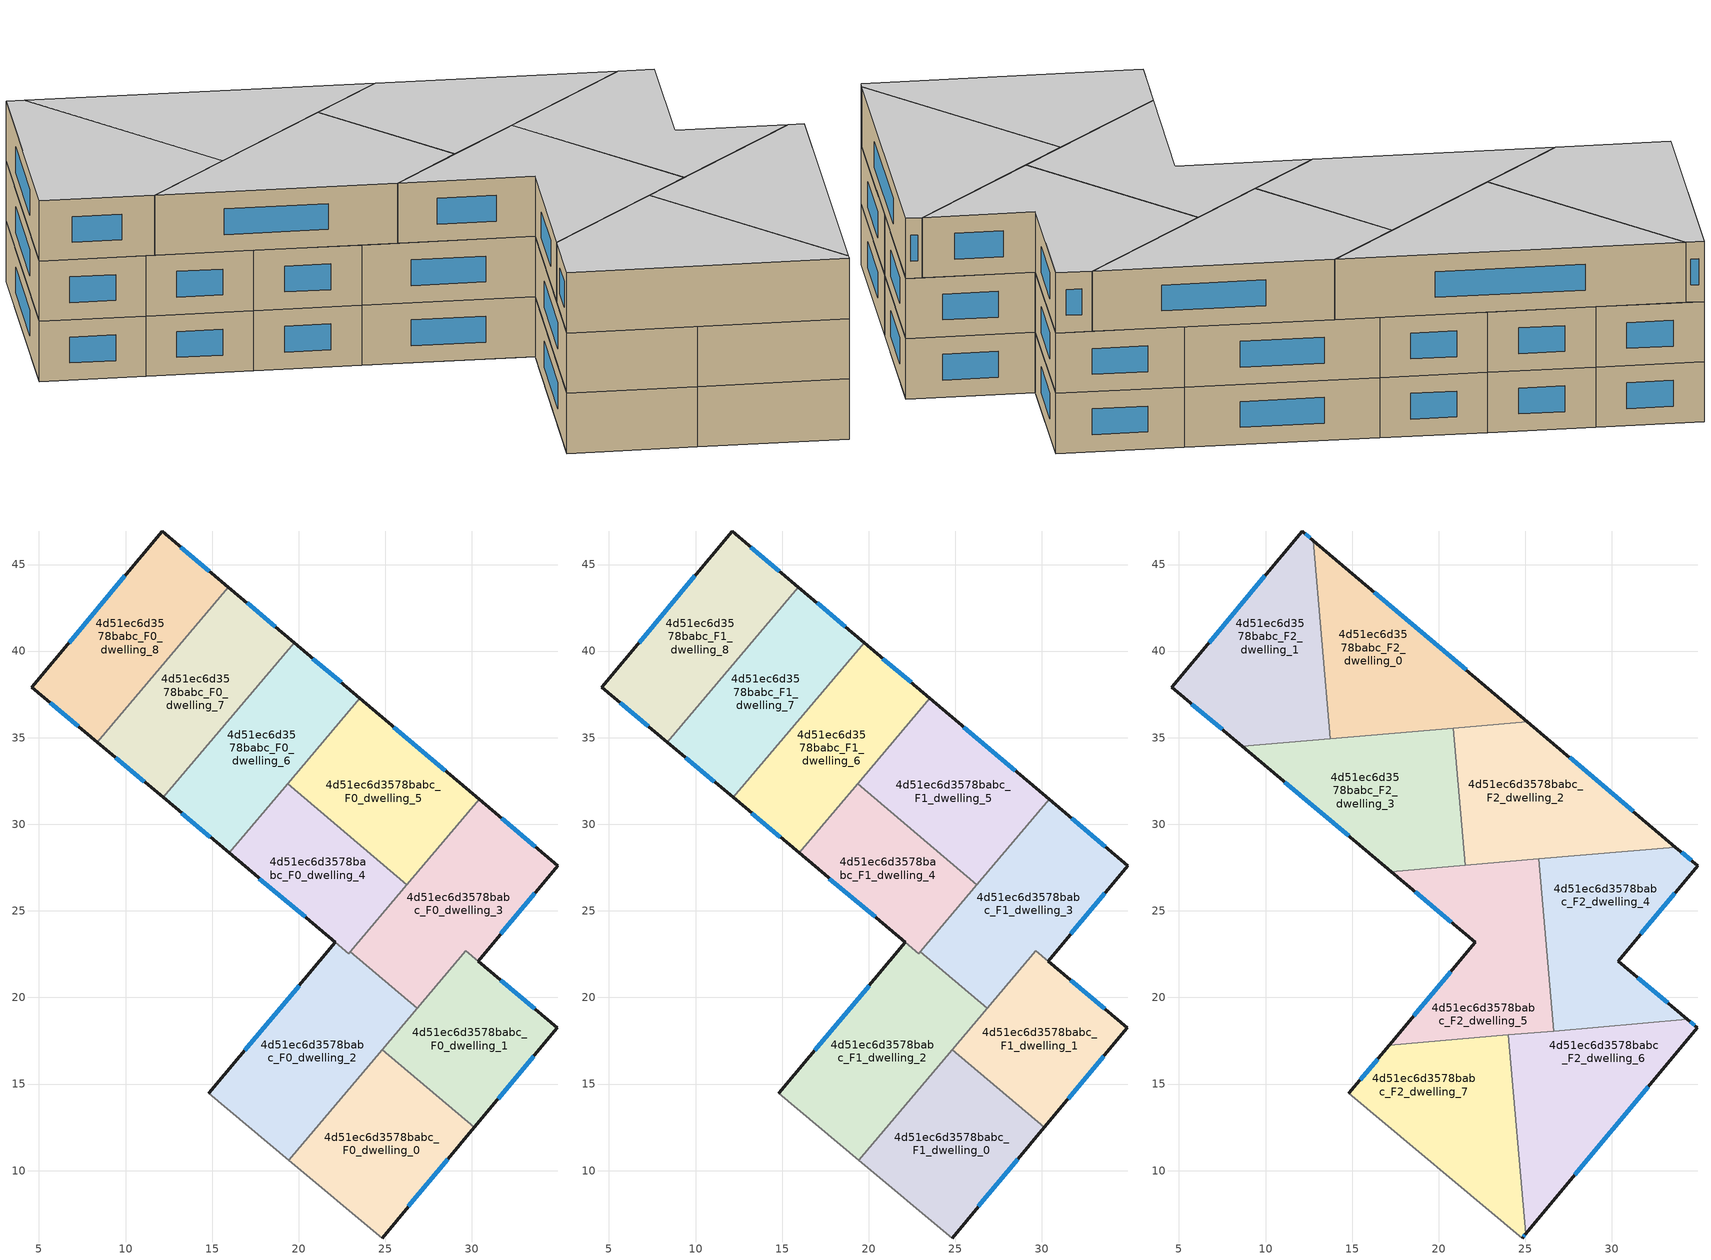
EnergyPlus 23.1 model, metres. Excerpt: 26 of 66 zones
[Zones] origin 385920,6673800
4d51ec6d3578babc_F0_dwelling_0
 floor ground (EU_floor_Construction): 30.14,12.5 24.81,6.11 19.42,10.61 24.83,16.99 z0
 wall outside (EU_wall_Construction): 24.81,6.11 30.14,12.5 z0:3
 wall to 4d51ec6d3578babc_F0_dwelling_1 (EU_wall_Construction): 30.14,12.5 24.83,16.99 z0:3
 wall adiabatic (EU_wall_Construction): 19.42,10.61 24.81,6.11 z0:3
 wall to 4d51ec6d3578babc_F0_dwelling_2 (EU_wall_Construction): 24.83,16.99 19.42,10.61 z0:3
 window (EU_Window_Construction): 26.33,7.93 28.62,10.67 z0.86:2.14
4d51ec6d3578babc_F0_dwelling_1
 floor ground (EU_floor_Construction): 34.94,18.25 30.14,12.5 24.83,16.99 29.65,22.69 z0
 wall outside (EU_wall_Construction): 30.14,12.5 34.94,18.25 30.36,22.09 z0:3
 wall to 4d51ec6d3578babc_F0_dwelling_3 (EU_wall_Construction): 30.36,22.09 29.65,22.69 26.85,19.38 z0:3
 wall to 4d51ec6d3578babc_F0_dwelling_2 (EU_wall_Construction): 26.85,19.38 24.83,16.99 z0:3
 window (EU_Window_Construction): 33.63,19.35 31.67,20.99 / 31.51,14.14 33.57,16.61 z0.86:2.14
4d51ec6d3578babc_F0_dwelling_2
 floor ground (EU_floor_Construction): 26.85,19.38 19.42,10.61 14.8,14.46 22.12,23.18 22.88,22.53 22.98,22.65 z0
 wall outside (EU_wall_Construction): 22.12,23.18 14.8,14.46 z0:3
 wall to 4d51ec6d3578babc_F0_dwelling_3 (EU_wall_Construction): 26.85,19.38 22.98,22.65 z0:3
 wall adiabatic (EU_wall_Construction): 14.8,14.46 19.42,10.61 z0:3
 wall to 4d51ec6d3578babc_F0_dwelling_4 (EU_wall_Construction): 22.98,22.65 22.88,22.53 22.12,23.18 z0:3
 window (EU_Window_Construction): 20.03,20.69 16.89,16.95 z0.86:2.14
4d51ec6d3578babc_F0_dwelling_3
 floor ground (EU_floor_Construction): 34.95,27.6 30.36,22.09 29.65,22.69 26.85,19.38 22.98,22.65 30.42,31.44 z0
 wall outside (EU_wall_Construction): 30.36,22.09 34.95,27.6 30.42,31.44 z0:3
 wall to 4d51ec6d3578babc_F0_dwelling_5 (EU_wall_Construction): 30.42,31.44 26.25,26.51 z0:3
 wall to 4d51ec6d3578babc_F0_dwelling_4 (EU_wall_Construction): 26.25,26.51 22.98,22.65 z0:3
 window (EU_Window_Construction): 33.66,28.7 31.71,30.34 / 31.67,23.67 33.64,26.03 z0.86:2.14
4d51ec6d3578babc_F0_dwelling_4
 floor ground (EU_floor_Construction): 26.25,26.51 22.88,22.53 15.97,28.34 19.36,32.34 z0
 wall outside (EU_wall_Construction): 15.97,28.34 22.12,23.18 z0:3
 wall to 4d51ec6d3578babc_F0_dwelling_5 (EU_wall_Construction): 26.25,26.51 19.36,32.34 z0:3
 wall to 4d51ec6d3578babc_F0_dwelling_6 (EU_wall_Construction): 19.36,32.34 15.97,28.34 z0:3
 window (EU_Window_Construction): 17.73,26.87 20.36,24.65 z0.86:2.14
4d51ec6d3578babc_F0_dwelling_5
 floor ground (EU_floor_Construction): 30.42,31.44 26.25,26.51 19.36,32.34 23.53,37.27 z0
 wall outside (EU_wall_Construction): 30.42,31.44 23.53,37.27 z0:3
 wall to 4d51ec6d3578babc_F0_dwelling_6 (EU_wall_Construction): 23.53,37.27 19.36,32.34 z0:3
 window (EU_Window_Construction): 28.45,33.1 25.5,35.6 z0.86:2.14
4d51ec6d3578babc_F0_dwelling_6
 floor ground (EU_floor_Construction): 23.53,37.27 15.97,28.34 12.16,31.55 19.73,40.49 z0
 wall outside (EU_wall_Construction): 12.16,31.55 15.97,28.34 / 23.53,37.27 19.73,40.49 z0:3
 wall to 4d51ec6d3578babc_F0_dwelling_7 (EU_wall_Construction): 19.73,40.49 12.16,31.55 z0:3
 window (EU_Window_Construction): 13.25,30.63 14.88,29.26 / 22.44,38.19 20.81,39.57 z0.86:2.14
4d51ec6d3578babc_F0_dwelling_7
 floor ground (EU_floor_Construction): 19.73,40.49 12.16,31.55 8.35,34.75 15.93,43.7 z0
 wall outside (EU_wall_Construction): 8.35,34.75 12.16,31.55 / 19.73,40.49 15.93,43.7 z0:3
 wall to 4d51ec6d3578babc_F0_dwelling_8 (EU_wall_Construction): 15.93,43.7 8.35,34.75 z0:3
 window (EU_Window_Construction): 9.44,33.84 11.07,32.46 / 18.64,41.4 17.01,42.78 z0.86:2.14
4d51ec6d3578babc_F0_dwelling_8
 floor ground (EU_floor_Construction): 15.93,43.7 8.35,34.75 4.59,37.92 12.11,46.93 z0
 wall outside (EU_wall_Construction): 15.93,43.7 12.11,46.93 4.59,37.92 8.35,34.75 z0:3
 window (EU_Window_Construction): 5.66,37.01 7.28,35.66 / 9.96,44.36 6.73,40.5 / 14.84,44.62 13.2,46.01 z0.86:2.14
4d51ec6d3578babc_F1_dwelling_0
 floor to 4d51ec6d3578babc_F0_dwelling_0 (EU_floor_Construction): 30.14,12.5 24.81,6.11 19.42,10.61 24.83,16.99 z3
 wall outside (EU_wall_Construction): 24.81,6.11 30.14,12.5 z3:6
 wall to 4d51ec6d3578babc_F1_dwelling_1 (EU_wall_Construction): 30.14,12.5 24.83,16.99 z3:6
 wall adiabatic (EU_wall_Construction): 19.42,10.61 24.81,6.11 z3:6
 wall to 4d51ec6d3578babc_F1_dwelling_2 (EU_wall_Construction): 24.83,16.99 19.42,10.61 z3:6
 window (EU_Window_Construction): 26.33,7.93 28.62,10.67 z3.86:5.14
4d51ec6d3578babc_F1_dwelling_1
 floor to 4d51ec6d3578babc_F0_dwelling_1 (EU_floor_Construction): 34.94,18.25 30.14,12.5 24.83,16.99 29.65,22.69 z3
 wall outside (EU_wall_Construction): 30.14,12.5 34.94,18.25 30.36,22.09 z3:6
 wall to 4d51ec6d3578babc_F1_dwelling_3 (EU_wall_Construction): 30.36,22.09 29.65,22.69 26.85,19.38 z3:6
 wall to 4d51ec6d3578babc_F1_dwelling_2 (EU_wall_Construction): 26.85,19.38 24.83,16.99 z3:6
 window (EU_Window_Construction): 33.63,19.35 31.67,20.99 / 31.51,14.14 33.57,16.61 z3.86:5.14
4d51ec6d3578babc_F1_dwelling_2
 floor to 4d51ec6d3578babc_F0_dwelling_2 (EU_floor_Construction): 26.85,19.38 19.42,10.61 14.8,14.46 22.12,23.18 22.88,22.53 22.98,22.65 z3
 wall outside (EU_wall_Construction): 22.12,23.18 14.8,14.46 z3:6
 wall to 4d51ec6d3578babc_F1_dwelling_3 (EU_wall_Construction): 26.85,19.38 22.98,22.65 z3:6
 wall adiabatic (EU_wall_Construction): 14.8,14.46 19.42,10.61 z3:6
 wall to 4d51ec6d3578babc_F1_dwelling_4 (EU_wall_Construction): 22.98,22.65 22.88,22.53 22.12,23.18 z3:6
 window (EU_Window_Construction): 20.03,20.69 16.89,16.95 z3.86:5.14
4d51ec6d3578babc_F1_dwelling_3
 floor to 4d51ec6d3578babc_F0_dwelling_3 (EU_floor_Construction): 34.95,27.6 30.36,22.09 29.65,22.69 26.85,19.38 22.98,22.65 30.42,31.44 z3
 wall outside (EU_wall_Construction): 30.36,22.09 34.95,27.6 30.42,31.44 z3:6
 wall to 4d51ec6d3578babc_F1_dwelling_5 (EU_wall_Construction): 30.42,31.44 26.25,26.51 z3:6
 wall to 4d51ec6d3578babc_F1_dwelling_4 (EU_wall_Construction): 26.25,26.51 22.98,22.65 z3:6
 window (EU_Window_Construction): 33.66,28.7 31.71,30.34 / 31.67,23.67 33.64,26.03 z3.86:5.14
4d51ec6d3578babc_F1_dwelling_4
 floor to 4d51ec6d3578babc_F0_dwelling_4 (EU_floor_Construction): 26.25,26.51 22.88,22.53 15.97,28.34 19.36,32.34 z3
 wall outside (EU_wall_Construction): 15.97,28.34 22.12,23.18 z3:6
 wall to 4d51ec6d3578babc_F1_dwelling_5 (EU_wall_Construction): 26.25,26.51 19.36,32.34 z3:6
 wall to 4d51ec6d3578babc_F1_dwelling_6 (EU_wall_Construction): 19.36,32.34 15.97,28.34 z3:6
 window (EU_Window_Construction): 17.73,26.87 20.36,24.65 z3.86:5.14
4d51ec6d3578babc_F1_dwelling_5
 floor to 4d51ec6d3578babc_F0_dwelling_5 (EU_floor_Construction): 30.42,31.44 26.25,26.51 19.36,32.34 23.53,37.27 z3
 wall outside (EU_wall_Construction): 30.42,31.44 23.53,37.27 z3:6
 wall to 4d51ec6d3578babc_F1_dwelling_6 (EU_wall_Construction): 23.53,37.27 19.36,32.34 z3:6
 window (EU_Window_Construction): 28.45,33.1 25.5,35.6 z3.86:5.14
4d51ec6d3578babc_F1_dwelling_6
 floor to 4d51ec6d3578babc_F0_dwelling_6 (EU_floor_Construction): 23.53,37.27 15.97,28.34 12.16,31.55 19.73,40.49 z3
 wall outside (EU_wall_Construction): 12.16,31.55 15.97,28.34 / 23.53,37.27 19.73,40.49 z3:6
 wall to 4d51ec6d3578babc_F1_dwelling_7 (EU_wall_Construction): 19.73,40.49 12.16,31.55 z3:6
 window (EU_Window_Construction): 13.25,30.63 14.88,29.26 / 22.44,38.19 20.81,39.57 z3.86:5.14
4d51ec6d3578babc_F1_dwelling_7
 floor to 4d51ec6d3578babc_F0_dwelling_7 (EU_floor_Construction): 19.73,40.49 12.16,31.55 8.35,34.75 15.93,43.7 z3
 wall outside (EU_wall_Construction): 8.35,34.75 12.16,31.55 / 19.73,40.49 15.93,43.7 z3:6
 wall to 4d51ec6d3578babc_F1_dwelling_8 (EU_wall_Construction): 15.93,43.7 8.35,34.75 z3:6
 window (EU_Window_Construction): 9.44,33.84 11.07,32.46 / 18.64,41.4 17.01,42.78 z3.86:5.14
4d51ec6d3578babc_F1_dwelling_8
 floor to 4d51ec6d3578babc_F0_dwelling_8 (EU_floor_Construction): 15.93,43.7 8.35,34.75 4.59,37.92 12.11,46.93 z3
 wall outside (EU_wall_Construction): 15.93,43.7 12.11,46.93 4.59,37.92 8.35,34.75 z3:6
 window (EU_Window_Construction): 5.66,37.01 7.28,35.66 / 9.96,44.36 6.73,40.5 / 14.84,44.62 13.2,46.01 z3.86:5.14
4d51ec6d3578babc_F2_dwelling_0
 floor to 4d51ec6d3578babc_F1_dwelling_7 (EU_floor_Construction): 19.73,40.49 15.13,35.06 13.75,34.94 13.26,40.55 15.93,43.7 z6
 floor to 4d51ec6d3578babc_F1_dwelling_6 (EU_floor_Construction): 23.53,37.27 22.18,35.67 15.13,35.06 19.73,40.49 z6
 floor to 4d51ec6d3578babc_F1_dwelling_8 (EU_floor_Construction): 15.93,43.7 13.26,40.55 12.75,46.39 z6
 floor to 4d51ec6d3578babc_F1_dwelling_5 (EU_floor_Construction): 25.11,35.92 22.18,35.67 23.53,37.27 z6
 wall outside (EU_wall_Construction): 25.12,35.92 12.75,46.39 z6:9
 wall to 4d51ec6d3578babc_F2_dwelling_1 (EU_wall_Construction): 12.75,46.39 13.75,34.94 z6:9
 wall to 4d51ec6d3578babc_F2_dwelling_3 (EU_wall_Construction): 13.75,34.94 20.83,35.55 z6:9
 wall to 4d51ec6d3578babc_F2_dwelling_2 (EU_wall_Construction): 20.83,35.55 25.12,35.92 z6:9
 window (EU_Window_Construction): 21.58,38.91 16.29,43.4 z6.86:8.14
 ceiling to 4d51ec6d3578babc_F3_dwelling_0 (EU_floor_Construction): 25.12,35.92 12.75,46.39 13.75,34.94 z9
4d51ec6d3578babc_F2_dwelling_1
 floor to 4d51ec6d3578babc_F1_dwelling_8 (EU_floor_Construction): 12.75,46.39 13.26,40.55 8.36,34.75 4.59,37.92 12.11,46.93 z6
 floor to 4d51ec6d3578babc_F1_dwelling_7 (EU_floor_Construction): 13.26,40.55 13.75,34.94 8.66,34.5 8.36,34.75 z6
 wall outside (EU_wall_Construction): 12.75,46.39 12.11,46.93 4.59,37.92 8.66,34.5 z6:9
 wall to 4d51ec6d3578babc_F2_dwelling_3 (EU_wall_Construction): 8.66,34.5 13.75,34.94 z6:9
 window (EU_Window_Construction): 5.75,36.94 7.49,35.48 / 9.96,44.36 6.73,40.5 / 12.57,46.54 12.29,46.78 z6.86:8.14
 ceiling to 4d51ec6d3578babc_F3_dwelling_1 (EU_floor_Construction): 13.75,34.94 12.75,46.39 12.11,46.93 4.59,37.92 8.66,34.5 z9
4d51ec6d3578babc_F2_dwelling_2
 floor to 4d51ec6d3578babc_F1_dwelling_5 (EU_floor_Construction): 30.42,31.44 27.65,28.17 24.6,27.9 21.25,30.74 20.95,34.22 22.18,35.67 25.11,35.92 z6
 floor to 4d51ec6d3578babc_F1_dwelling_3 (EU_floor_Construction): 33.67,28.69 27.65,28.17 30.42,31.44 z6
 floor to 4d51ec6d3578babc_F1_dwelling_6 (EU_floor_Construction): 22.18,35.67 20.95,34.22 20.83,35.55 z6
 floor to 4d51ec6d3578babc_F1_dwelling_4 (EU_floor_Construction): 24.6,27.9 21.52,27.63 21.25,30.74 z6
 wall outside (EU_wall_Construction): 33.67,28.69 25.12,35.92 z6:9
 wall to 4d51ec6d3578babc_F2_dwelling_3 (EU_wall_Construction): 20.83,35.55 21.52,27.63 z6:9
 wall to 4d51ec6d3578babc_F2_dwelling_4 (EU_wall_Construction): 25.77,28 33.67,28.69 z6:9
 wall to 4d51ec6d3578babc_F2_dwelling_5 (EU_wall_Construction): 21.52,27.63 25.77,28 z6:9
 window (EU_Window_Construction): 31.22,30.75 27.56,33.86 z6.86:8.14
 ceiling to 4d51ec6d3578babc_F3_dwelling_2 (EU_floor_Construction): 33.67,28.69 25.12,35.92 20.83,35.55 21.52,27.63 z9
4d51ec6d3578babc_F2_dwelling_3
 floor to 4d51ec6d3578babc_F1_dwelling_6 (EU_floor_Construction): 20.83,35.55 20.95,34.22 15.97,28.34 12.16,31.55 15.13,35.06 z6
 floor to 4d51ec6d3578babc_F1_dwelling_5 (EU_floor_Construction): 20.95,34.22 21.25,30.74 19.36,32.34 z6
 floor to 4d51ec6d3578babc_F1_dwelling_7 (EU_floor_Construction): 15.13,35.06 12.16,31.55 8.66,34.5 z6
 floor to 4d51ec6d3578babc_F1_dwelling_4 (EU_floor_Construction): 21.25,30.74 21.52,27.63 17.26,27.26 15.97,28.34 19.36,32.34 z6
 wall outside (EU_wall_Construction): 8.66,34.5 17.26,27.26 z6:9
 wall to 4d51ec6d3578babc_F2_dwelling_5 (EU_wall_Construction): 17.26,27.26 21.52,27.63 z6:9
 window (EU_Window_Construction): 11.11,32.43 14.8,29.33 z6.86:8.14
 ceiling to 4d51ec6d3578babc_F3_dwelling_3 (EU_floor_Construction): 21.52,27.63 20.83,35.55 8.66,34.5 17.26,27.26 z9
4d51ec6d3578babc_F2_dwelling_4
 floor to 4d51ec6d3578babc_F1_dwelling_1 (EU_floor_Construction): 34.36,18.73 26.63,18.06 26.55,19.02 29.65,22.69 z6
 floor to 4d51ec6d3578babc_F1_dwelling_3 (EU_floor_Construction): 34.95,27.6 30.36,22.09 29.65,22.69 26.85,19.38 26.49,19.68 25.93,26.13 27.65,28.17 33.67,28.69 z6
 floor to 4d51ec6d3578babc_F1_dwelling_5 (EU_floor_Construction): 27.65,28.17 26.25,26.51 25.87,26.83 25.77,28 z6
 floor to 4d51ec6d3578babc_F1_dwelling_2 (EU_floor_Construction): 26.85,19.38 26.55,19.02 26.49,19.68 z6
 floor to 4d51ec6d3578babc_F1_dwelling_4 (EU_floor_Construction): 26.25,26.51 25.93,26.13 25.87,26.83 z6
 wall outside (EU_wall_Construction): 34.36,18.73 30.36,22.09 34.95,27.6 33.67,28.69 z6:9
 wall to 4d51ec6d3578babc_F2_dwelling_5 (EU_wall_Construction): 25.77,28 26.63,18.06 z6:9
 wall to 4d51ec6d3578babc_F2_dwelling_6 (EU_wall_Construction): 26.63,18.06 34.36,18.73 z6:9
 window (EU_Window_Construction): 34.58,27.91 34.03,28.38 / 31.67,23.67 33.64,26.03 / 33.22,19.69 31.5,21.13 z6.86:8.14
 ceiling to 4d51ec6d3578babc_F3_dwelling_4 (EU_floor_Construction): 34.36,18.73 30.36,22.09 34.95,27.6 33.67,28.69 25.77,28 26.63,18.06 z9
4d51ec6d3578babc_F2_dwelling_5
 floor to 4d51ec6d3578babc_F1_dwelling_3 (EU_floor_Construction): 25.93,26.13 26.49,19.68 22.98,22.65 z6
 floor to 4d51ec6d3578babc_F1_dwelling_2 (EU_floor_Construction): 26.49,19.68 26.55,19.02 25.66,17.98 17.13,17.24 22.12,23.18 22.88,22.53 22.98,22.65 z6
 floor to 4d51ec6d3578babc_F1_dwelling_1 (EU_floor_Construction): 26.55,19.02 26.63,18.06 25.66,17.98 z6
 floor to 4d51ec6d3578babc_F1_dwelling_4 (EU_floor_Construction): 25.87,26.83 25.93,26.13 22.98,22.65 22.88,22.53 17.26,27.26 24.6,27.9 z6
 floor to 4d51ec6d3578babc_F1_dwelling_5 (EU_floor_Construction): 25.77,28 25.87,26.83 24.6,27.9 z6
 wall outside (EU_wall_Construction): 17.26,27.26 22.12,23.18 17.13,17.24 z6:9
 wall to 4d51ec6d3578babc_F2_dwelling_7 (EU_wall_Construction): 17.13,17.24 24.02,17.83 z6:9
 wall to 4d51ec6d3578babc_F2_dwelling_6 (EU_wall_Construction): 24.02,17.83 26.63,18.06 z6:9
 window (EU_Window_Construction): 20.69,21.48 18.56,18.93 / 18.65,26.1 20.73,24.34 z6.86:8.14
 ceiling to 4d51ec6d3578babc_F3_dwelling_5 (EU_floor_Construction): 26.63,18.06 25.77,28 17.26,27.26 22.12,23.18 17.13,17.24 z9
4d51ec6d3578babc_F2_dwelling_6
 floor to 4d51ec6d3578babc_F1_dwelling_0 (EU_floor_Construction): 30.14,12.5 25.02,6.36 24.16,16.21 24.83,16.99 z6
 floor to 4d51ec6d3578babc_F1_dwelling_1 (EU_floor_Construction): 34.94,18.25 30.14,12.5 24.83,16.99 25.66,17.98 34.36,18.73 z6
 floor to 4d51ec6d3578babc_F1_dwelling_2 (EU_floor_Construction): 25.66,17.98 24.16,16.21 24.02,17.83 z6
 wall outside (EU_wall_Construction): 25.02,6.36 34.94,18.25 34.36,18.73 z6:9
 wall to 4d51ec6d3578babc_F2_dwelling_7 (EU_wall_Construction): 24.02,17.83 25.02,6.36 z6:9
 window (EU_Window_Construction): 34.77,18.39 34.53,18.59 / 27.85,9.76 32.1,14.85 z6.86:8.14
 ceiling to 4d51ec6d3578babc_F3_dwelling_6 (EU_floor_Construction): 25.02,6.36 34.94,18.25 34.36,18.73 24.02,17.83 z9
4d51ec6d3578babc_F2_dwelling_7
 floor to 4d51ec6d3578babc_F1_dwelling_2 (EU_floor_Construction): 24.02,17.83 24.16,16.21 19.42,10.61 14.8,14.46 17.13,17.24 z6
 floor to 4d51ec6d3578babc_F1_dwelling_0 (EU_floor_Construction): 24.16,16.21 25.02,6.36 24.81,6.11 19.42,10.61 z6
 wall outside (EU_wall_Construction): 24.81,6.11 25.02,6.36 / 17.13,17.24 14.8,14.46 z6:9
 wall adiabatic (EU_wall_Construction): 14.8,14.46 24.81,6.11 z6:9
 window (EU_Window_Construction): 24.87,6.18 24.96,6.29 / 16.47,16.44 15.47,15.25 z6.86:8.14
 ceiling to 4d51ec6d3578babc_F3_dwelling_7 (EU_floor_Construction): 24.81,6.11 25.02,6.36 24.02,17.83 17.13,17.24 14.8,14.46 z9
[Building]
EU S2 Campaign: North Axis=0; Terrain=City; Solar Distribution=FullExterior
[Site:Location]
Helsinki-Vantaa.AP: Latitude=60.317; Longitude=24.963; Time Zone=2; Elevation=54.6
[SizingPeriod:WeatherFileDays]
AnnualSizingPeriod: Begin Month=1; Begin Day of Month=1; End Month=12; End Day of Month=31; Day of Week for Start Day=Monday; Use Weather File Daylight Saving Period=No; Use Weather File Rain and Snow Indicators=No
[MATERIAL]
EU_InternalMass_Material: Roughness=MediumRough; Thickness=0.1; Conductivity=1; Density=1800; Specific Heat=900; Thermal Absorptance=0.9; Solar Absorptance=0.7; Visible Absorptance=0.7
[MATERIAL:NOMASS] Roughness=MediumRough; Thermal Absorptance=0.9; Solar Absorptance=0.7; Visible Absorptance=0.7
Name | Thermal Resistance
EU_wall_NoMass | 1.10183
EU_floor_NoMass | 1.70606
[WINDOWMATERIAL:SIMPLEGLAZINGSYSTEM]
EU_Window_SimpleGlazing: UFactor=3.11035; Solar Heat Gain Coefficient=0.8; Visible Transmittance=0.8
[CONSTRUCTION]
EU_wall_Construction: EU_wall_NoMass
EU_floor_Construction: EU_floor_NoMass
EU_Window_Construction: EU_Window_SimpleGlazing
EU_InternalMass_Construction: EU_InternalMass_Material
[ZONE] Type=1; Multiplier=1; Ceiling Height=autocalculate; Floor Area=autocalculate; Part of Total Floor Area=Yes
Name | Volume
4d51ec6d3578babc_F0_dwelling_0; 4d51ec6d3578babc_F1_dwelling_0 | 174.837
4d51ec6d3578babc_F2_dwelling_0 | 196.698
4d51ec6d3578babc_F0_dwelling_1; 4d51ec6d3578babc_F1_dwelling_1 | 155.457
4d51ec6d3578babc_F2_dwelling_1 | 196.678
4d51ec6d3578babc_F0_dwelling_2; 4d51ec6d3578babc_F1_dwelling_2 | 208.201
4d51ec6d3578babc_F2_dwelling_2 | 196.71
4d51ec6d3578babc_F0_dwelling_3; 4d51ec6d3578babc_F1_dwelling_3 | 194.227
4d51ec6d3578babc_F2_dwelling_3 | 196.705
4d51ec6d3578babc_F0_dwelling_4; 4d51ec6d3578babc_F1_dwelling_4 | 141.484
4d51ec6d3578babc_F2_dwelling_4 | 196.688
4d51ec6d3578babc_F0_dwelling_5; 4d51ec6d3578babc_F1_dwelling_5 | 174.835
4d51ec6d3578babc_F2_dwelling_5 | 196.679
4d51ec6d3578babc_F0_dwelling_6; 4d51ec6d3578babc_F1_dwelling_6 | 174.851
4d51ec6d3578babc_F2_dwelling_6 | 196.709
4d51ec6d3578babc_F0_dwelling_7; 4d51ec6d3578babc_F1_dwelling_7 | 174.843
4d51ec6d3578babc_F2_dwelling_7 | 196.689
4d51ec6d3578babc_F0_dwelling_8; 4d51ec6d3578babc_F1_dwelling_8 | 174.83
[INTERNALMASS] Construction=EU_InternalMass_Construction
Name | Zone or ZoneList | Surface Area
4d51ec6d3578babc_F0_dwelling_0_EU_InternalMass | 4d51ec6d3578babc_F0_dwelling_0 | 58.2811
4d51ec6d3578babc_F0_dwelling_1_EU_InternalMass | 4d51ec6d3578babc_F0_dwelling_1 | 51.8159
4d51ec6d3578babc_F0_dwelling_2_EU_InternalMass | 4d51ec6d3578babc_F0_dwelling_2 | 69.4013
4d51ec6d3578babc_F0_dwelling_3_EU_InternalMass | 4d51ec6d3578babc_F0_dwelling_3 | 64.7439
4d51ec6d3578babc_F0_dwelling_4_EU_InternalMass | 4d51ec6d3578babc_F0_dwelling_4 | 47.1586
4d51ec6d3578babc_F0_dwelling_5_EU_InternalMass | 4d51ec6d3578babc_F0_dwelling_5 | 58.2781
4d51ec6d3578babc_F0_dwelling_6_EU_InternalMass | 4d51ec6d3578babc_F0_dwelling_6 | 58.2836
4d51ec6d3578babc_F0_dwelling_7_EU_InternalMass | 4d51ec6d3578babc_F0_dwelling_7 | 58.2808
4d51ec6d3578babc_F0_dwelling_8_EU_InternalMass | 4d51ec6d3578babc_F0_dwelling_8 | 58.2767
4d51ec6d3578babc_F1_dwelling_0_EU_InternalMass | 4d51ec6d3578babc_F1_dwelling_0 | 58.2811
4d51ec6d3578babc_F1_dwelling_1_EU_InternalMass | 4d51ec6d3578babc_F1_dwelling_1 | 51.8159
4d51ec6d3578babc_F1_dwelling_2_EU_InternalMass | 4d51ec6d3578babc_F1_dwelling_2 | 69.4013
4d51ec6d3578babc_F1_dwelling_3_EU_InternalMass | 4d51ec6d3578babc_F1_dwelling_3 | 64.7439
4d51ec6d3578babc_F1_dwelling_4_EU_InternalMass | 4d51ec6d3578babc_F1_dwelling_4 | 47.1586
4d51ec6d3578babc_F1_dwelling_5_EU_InternalMass | 4d51ec6d3578babc_F1_dwelling_5 | 58.2781
4d51ec6d3578babc_F1_dwelling_6_EU_InternalMass | 4d51ec6d3578babc_F1_dwelling_6 | 58.2836
4d51ec6d3578babc_F1_dwelling_7_EU_InternalMass | 4d51ec6d3578babc_F1_dwelling_7 | 58.2808
4d51ec6d3578babc_F1_dwelling_8_EU_InternalMass | 4d51ec6d3578babc_F1_dwelling_8 | 58.2767
4d51ec6d3578babc_F2_dwelling_0_EU_InternalMass | 4d51ec6d3578babc_F2_dwelling_0 | 65.5662
4d51ec6d3578babc_F2_dwelling_1_EU_InternalMass | 4d51ec6d3578babc_F2_dwelling_1 | 65.5592
4d51ec6d3578babc_F2_dwelling_2_EU_InternalMass | 4d51ec6d3578babc_F2_dwelling_2 | 65.57
4d51ec6d3578babc_F2_dwelling_3_EU_InternalMass | 4d51ec6d3578babc_F2_dwelling_3 | 65.5684
4d51ec6d3578babc_F2_dwelling_4_EU_InternalMass | 4d51ec6d3578babc_F2_dwelling_4 | 65.5627
4d51ec6d3578babc_F2_dwelling_5_EU_InternalMass | 4d51ec6d3578babc_F2_dwelling_5 | 65.5596
4d51ec6d3578babc_F2_dwelling_6_EU_InternalMass | 4d51ec6d3578babc_F2_dwelling_6 | 65.5699
4d51ec6d3578babc_F2_dwelling_7_EU_InternalMass | 4d51ec6d3578babc_F2_dwelling_7 | 65.5633
[OTHEREQUIPMENT] Fuel Type=Electricity; Design Level Calculation Method=Watts/Area; Power per Zone Floor Area=1; Fraction Latent=0; Fraction Radiant=0; Fraction Lost=0; Carbon Dioxide Generation Rate=0; EndUse Subcategory=EU_Step8_InternalGains
Name | Zone or ZoneList or Space or SpaceList | Schedule
EU_Step8_InternalGain_4d51ec6d3578babc_F0_dwelling_0_f000 | 4d51ec6d3578babc_F0_dwelling_0 | EU_Step8_GainSchedule_4d51ec6d3578babc_F0_dwelling_0_f000
EU_Step8_InternalGain_4d51ec6d3578babc_F0_dwelling_1_f000 | 4d51ec6d3578babc_F0_dwelling_1 | EU_Step8_GainSchedule_4d51ec6d3578babc_F0_dwelling_1_f000
EU_Step8_InternalGain_4d51ec6d3578babc_F0_dwelling_2_f000 | 4d51ec6d3578babc_F0_dwelling_2 | EU_Step8_GainSchedule_4d51ec6d3578babc_F0_dwelling_2_f000
EU_Step8_InternalGain_4d51ec6d3578babc_F0_dwelling_3_f000 | 4d51ec6d3578babc_F0_dwelling_3 | EU_Step8_GainSchedule_4d51ec6d3578babc_F0_dwelling_3_f000
EU_Step8_InternalGain_4d51ec6d3578babc_F0_dwelling_4_f000 | 4d51ec6d3578babc_F0_dwelling_4 | EU_Step8_GainSchedule_4d51ec6d3578babc_F0_dwelling_4_f000
EU_Step8_InternalGain_4d51ec6d3578babc_F0_dwelling_5_f000 | 4d51ec6d3578babc_F0_dwelling_5 | EU_Step8_GainSchedule_4d51ec6d3578babc_F0_dwelling_5_f000
EU_Step8_InternalGain_4d51ec6d3578babc_F0_dwelling_6_f000 | 4d51ec6d3578babc_F0_dwelling_6 | EU_Step8_GainSchedule_4d51ec6d3578babc_F0_dwelling_6_f000
EU_Step8_InternalGain_4d51ec6d3578babc_F0_dwelling_7_f000 | 4d51ec6d3578babc_F0_dwelling_7 | EU_Step8_GainSchedule_4d51ec6d3578babc_F0_dwelling_7_f000
EU_Step8_InternalGain_4d51ec6d3578babc_F0_dwelling_8_f000 | 4d51ec6d3578babc_F0_dwelling_8 | EU_Step8_GainSchedule_4d51ec6d3578babc_F0_dwelling_8_f000
EU_Step8_InternalGain_4d51ec6d3578babc_F1_dwelling_0_f000 | 4d51ec6d3578babc_F1_dwelling_0 | EU_Step8_GainSchedule_4d51ec6d3578babc_F1_dwelling_0_f000
EU_Step8_InternalGain_4d51ec6d3578babc_F1_dwelling_1_f000 | 4d51ec6d3578babc_F1_dwelling_1 | EU_Step8_GainSchedule_4d51ec6d3578babc_F1_dwelling_1_f000
EU_Step8_InternalGain_4d51ec6d3578babc_F1_dwelling_2_f000 | 4d51ec6d3578babc_F1_dwelling_2 | EU_Step8_GainSchedule_4d51ec6d3578babc_F1_dwelling_2_f000
EU_Step8_InternalGain_4d51ec6d3578babc_F1_dwelling_3_f000 | 4d51ec6d3578babc_F1_dwelling_3 | EU_Step8_GainSchedule_4d51ec6d3578babc_F1_dwelling_3_f000
EU_Step8_InternalGain_4d51ec6d3578babc_F1_dwelling_4_f000 | 4d51ec6d3578babc_F1_dwelling_4 | EU_Step8_GainSchedule_4d51ec6d3578babc_F1_dwelling_4_f000
EU_Step8_InternalGain_4d51ec6d3578babc_F1_dwelling_5_f000 | 4d51ec6d3578babc_F1_dwelling_5 | EU_Step8_GainSchedule_4d51ec6d3578babc_F1_dwelling_5_f000
EU_Step8_InternalGain_4d51ec6d3578babc_F1_dwelling_6_f000 | 4d51ec6d3578babc_F1_dwelling_6 | EU_Step8_GainSchedule_4d51ec6d3578babc_F1_dwelling_6_f000
EU_Step8_InternalGain_4d51ec6d3578babc_F1_dwelling_7_f000 | 4d51ec6d3578babc_F1_dwelling_7 | EU_Step8_GainSchedule_4d51ec6d3578babc_F1_dwelling_7_f000
EU_Step8_InternalGain_4d51ec6d3578babc_F1_dwelling_8_f000 | 4d51ec6d3578babc_F1_dwelling_8 | EU_Step8_GainSchedule_4d51ec6d3578babc_F1_dwelling_8_f000
EU_Step8_InternalGain_4d51ec6d3578babc_F2_dwelling_0_f000 | 4d51ec6d3578babc_F2_dwelling_0 | EU_Step8_GainSchedule_4d51ec6d3578babc_F2_dwelling_0_f000
EU_Step8_InternalGain_4d51ec6d3578babc_F2_dwelling_1_f000 | 4d51ec6d3578babc_F2_dwelling_1 | EU_Step8_GainSchedule_4d51ec6d3578babc_F2_dwelling_1_f000
EU_Step8_InternalGain_4d51ec6d3578babc_F2_dwelling_2_f000 | 4d51ec6d3578babc_F2_dwelling_2 | EU_Step8_GainSchedule_4d51ec6d3578babc_F2_dwelling_2_f000
EU_Step8_InternalGain_4d51ec6d3578babc_F2_dwelling_3_f000 | 4d51ec6d3578babc_F2_dwelling_3 | EU_Step8_GainSchedule_4d51ec6d3578babc_F2_dwelling_3_f000
EU_Step8_InternalGain_4d51ec6d3578babc_F2_dwelling_4_f000 | 4d51ec6d3578babc_F2_dwelling_4 | EU_Step8_GainSchedule_4d51ec6d3578babc_F2_dwelling_4_f000
EU_Step8_InternalGain_4d51ec6d3578babc_F2_dwelling_5_f000 | 4d51ec6d3578babc_F2_dwelling_5 | EU_Step8_GainSchedule_4d51ec6d3578babc_F2_dwelling_5_f000
EU_Step8_InternalGain_4d51ec6d3578babc_F2_dwelling_6_f000 | 4d51ec6d3578babc_F2_dwelling_6 | EU_Step8_GainSchedule_4d51ec6d3578babc_F2_dwelling_6_f000
EU_Step8_InternalGain_4d51ec6d3578babc_F2_dwelling_7_f000 | 4d51ec6d3578babc_F2_dwelling_7 | EU_Step8_GainSchedule_4d51ec6d3578babc_F2_dwelling_7_f000
[ZONEVENTILATION:DESIGNFLOWRATE] Schedule=EU_AlwaysOn; Design Flow Rate Calculation Method=AirChanges/Hour; Air Changes per Hour=0.756316; Ventilation Type=Natural; Fan Pressure Rise=0; Fan Total Efficiency=1; Constant Term Coefficient=1; Temperature Term Coefficient=0; Velocity Term Coefficient=0; Velocity Squared Term Coefficient=0; Minimum Indoor Temperature=-100; Maximum Indoor Temperature=100; Delta Temperature=-100; Minimum Outdoor Temperature=-100; Maximum Outdoor Temperature=100; Maximum Wind Speed=40
Name | Zone or ZoneList or Space or SpaceList
EU_ConstantAir_4d51ec6d3578babc_F0_dwelling_0 | 4d51ec6d3578babc_F0_dwelling_0
EU_ConstantAir_4d51ec6d3578babc_F0_dwelling_1 | 4d51ec6d3578babc_F0_dwelling_1
EU_ConstantAir_4d51ec6d3578babc_F0_dwelling_2 | 4d51ec6d3578babc_F0_dwelling_2
EU_ConstantAir_4d51ec6d3578babc_F0_dwelling_3 | 4d51ec6d3578babc_F0_dwelling_3
EU_ConstantAir_4d51ec6d3578babc_F0_dwelling_4 | 4d51ec6d3578babc_F0_dwelling_4
EU_ConstantAir_4d51ec6d3578babc_F0_dwelling_5 | 4d51ec6d3578babc_F0_dwelling_5
EU_ConstantAir_4d51ec6d3578babc_F0_dwelling_6 | 4d51ec6d3578babc_F0_dwelling_6
EU_ConstantAir_4d51ec6d3578babc_F0_dwelling_7 | 4d51ec6d3578babc_F0_dwelling_7
EU_ConstantAir_4d51ec6d3578babc_F0_dwelling_8 | 4d51ec6d3578babc_F0_dwelling_8
EU_ConstantAir_4d51ec6d3578babc_F1_dwelling_0 | 4d51ec6d3578babc_F1_dwelling_0
EU_ConstantAir_4d51ec6d3578babc_F1_dwelling_1 | 4d51ec6d3578babc_F1_dwelling_1
EU_ConstantAir_4d51ec6d3578babc_F1_dwelling_2 | 4d51ec6d3578babc_F1_dwelling_2
EU_ConstantAir_4d51ec6d3578babc_F1_dwelling_3 | 4d51ec6d3578babc_F1_dwelling_3
EU_ConstantAir_4d51ec6d3578babc_F1_dwelling_4 | 4d51ec6d3578babc_F1_dwelling_4
EU_ConstantAir_4d51ec6d3578babc_F1_dwelling_5 | 4d51ec6d3578babc_F1_dwelling_5
EU_ConstantAir_4d51ec6d3578babc_F1_dwelling_6 | 4d51ec6d3578babc_F1_dwelling_6
EU_ConstantAir_4d51ec6d3578babc_F1_dwelling_7 | 4d51ec6d3578babc_F1_dwelling_7
EU_ConstantAir_4d51ec6d3578babc_F1_dwelling_8 | 4d51ec6d3578babc_F1_dwelling_8
EU_ConstantAir_4d51ec6d3578babc_F2_dwelling_0 | 4d51ec6d3578babc_F2_dwelling_0
EU_ConstantAir_4d51ec6d3578babc_F2_dwelling_1 | 4d51ec6d3578babc_F2_dwelling_1
EU_ConstantAir_4d51ec6d3578babc_F2_dwelling_2 | 4d51ec6d3578babc_F2_dwelling_2
EU_ConstantAir_4d51ec6d3578babc_F2_dwelling_3 | 4d51ec6d3578babc_F2_dwelling_3
EU_ConstantAir_4d51ec6d3578babc_F2_dwelling_4 | 4d51ec6d3578babc_F2_dwelling_4
EU_ConstantAir_4d51ec6d3578babc_F2_dwelling_5 | 4d51ec6d3578babc_F2_dwelling_5
EU_ConstantAir_4d51ec6d3578babc_F2_dwelling_6 | 4d51ec6d3578babc_F2_dwelling_6
EU_ConstantAir_4d51ec6d3578babc_F2_dwelling_7 | 4d51ec6d3578babc_F2_dwelling_7
[HVACTEMPLATE:THERMOSTAT] Constant Heating Setpoint=20; Constant Cooling Setpoint=50
EU_HeatOnly_4d51ec6d3578babc_F0_dwelling_0; EU_HeatOnly_4d51ec6d3578babc_F0_dwelling_1; EU_HeatOnly_4d51ec6d3578babc_F0_dwelling_2; EU_HeatOnly_4d51ec6d3578babc_F0_dwelling_3; EU_HeatOnly_4d51ec6d3578babc_F0_dwelling_4; EU_HeatOnly_4d51ec6d3578babc_F0_dwelling_5; EU_HeatOnly_4d51ec6d3578babc_F0_dwelling_6; EU_HeatOnly_4d51ec6d3578babc_F0_dwelling_7; EU_HeatOnly_4d51ec6d3578babc_F0_dwelling_8; EU_HeatOnly_4d51ec6d3578babc_F1_dwelling_0; EU_HeatOnly_4d51ec6d3578babc_F1_dwelling_1; EU_HeatOnly_4d51ec6d3578babc_F1_dwelling_2; EU_HeatOnly_4d51ec6d3578babc_F1_dwelling_3; EU_HeatOnly_4d51ec6d3578babc_F1_dwelling_4; EU_HeatOnly_4d51ec6d3578babc_F1_dwelling_5; EU_HeatOnly_4d51ec6d3578babc_F1_dwelling_6; EU_HeatOnly_4d51ec6d3578babc_F1_dwelling_7; EU_HeatOnly_4d51ec6d3578babc_F1_dwelling_8; EU_HeatOnly_4d51ec6d3578babc_F2_dwelling_0; EU_HeatOnly_4d51ec6d3578babc_F2_dwelling_1; EU_HeatOnly_4d51ec6d3578babc_F2_dwelling_2; EU_HeatOnly_4d51ec6d3578babc_F2_dwelling_3; EU_HeatOnly_4d51ec6d3578babc_F2_dwelling_4; EU_HeatOnly_4d51ec6d3578babc_F2_dwelling_5; EU_HeatOnly_4d51ec6d3578babc_F2_dwelling_6; EU_HeatOnly_4d51ec6d3578babc_F2_dwelling_7; EU_HeatOnly_4d51ec6d3578babc_F3_dwelling_0; EU_HeatOnly_4d51ec6d3578babc_F3_dwelling_1; EU_HeatOnly_4d51ec6d3578babc_F3_dwelling_2; EU_HeatOnly_4d51ec6d3578babc_F3_dwelling_3; EU_HeatOnly_4d51ec6d3578babc_F3_dwelling_4; EU_HeatOnly_4d51ec6d3578babc_F3_dwelling_5; EU_HeatOnly_4d51ec6d3578babc_F3_dwelling_6; EU_HeatOnly_4d51ec6d3578babc_F3_dwelling_7; EU_HeatOnly_4d51ec6d3578babc_F4_dwelling_0; EU_HeatOnly_4d51ec6d3578babc_F4_dwelling_1; EU_HeatOnly_4d51ec6d3578babc_F4_dwelling_2; EU_HeatOnly_4d51ec6d3578babc_F4_dwelling_3; EU_HeatOnly_4d51ec6d3578babc_F4_dwelling_4; EU_HeatOnly_4d51ec6d3578babc_F4_dwelling_5; EU_HeatOnly_4d51ec6d3578babc_F4_dwelling_6; EU_HeatOnly_4d51ec6d3578babc_F4_dwelling_7; EU_HeatOnly_4d51ec6d3578babc_F5_dwelling_0; EU_HeatOnly_4d51ec6d3578babc_F5_dwelling_1; EU_HeatOnly_4d51ec6d3578babc_F5_dwelling_2; EU_HeatOnly_4d51ec6d3578babc_F5_dwelling_3; EU_HeatOnly_4d51ec6d3578babc_F5_dwelling_4; EU_HeatOnly_4d51ec6d3578babc_F5_dwelling_5; EU_HeatOnly_4d51ec6d3578babc_F5_dwelling_6; EU_HeatOnly_4d51ec6d3578babc_F5_dwelling_7; EU_HeatOnly_4d51ec6d3578babc_F6_dwelling_0; EU_HeatOnly_4d51ec6d3578babc_F6_dwelling_1; EU_HeatOnly_4d51ec6d3578babc_F6_dwelling_2; EU_HeatOnly_4d51ec6d3578babc_F6_dwelling_3; EU_HeatOnly_4d51ec6d3578babc_F6_dwelling_4; EU_HeatOnly_4d51ec6d3578babc_F6_dwelling_5; EU_HeatOnly_4d51ec6d3578babc_F6_dwelling_6; EU_HeatOnly_4d51ec6d3578babc_F6_dwelling_7; EU_HeatOnly_4d51ec6d3578babc_F7_dwelling_0; EU_HeatOnly_4d51ec6d3578babc_F7_dwelling_1; EU_HeatOnly_4d51ec6d3578babc_F7_dwelling_2; EU_HeatOnly_4d51ec6d3578babc_F7_dwelling_3; EU_HeatOnly_4d51ec6d3578babc_F7_dwelling_4; EU_HeatOnly_4d51ec6d3578babc_F7_dwelling_5; EU_HeatOnly_4d51ec6d3578babc_F7_dwelling_6; EU_HeatOnly_4d51ec6d3578babc_F7_dwelling_7
[HVACTEMPLATE:ZONE:IDEALLOADSAIRSYSTEM] System Availability Schedule=EU_AlwaysOn; Maximum Heating Supply Air Temperature=50; Minimum Cooling Supply Air Temperature=13; Maximum Heating Supply Air Humidity Ratio=0.0156; Minimum Cooling Supply Air Humidity Ratio=0.0077; Heating Limit=NoLimit; Cooling Limit=NoLimit; Heating Availability Schedule=EU_AlwaysOn; Cooling Availability Schedule=EU_CoolingOff; Dehumidification Control Type=ConstantSensibleHeatRatio; Cooling Sensible Heat Ratio=0.7; Dehumidification Setpoint=60; Humidification Control Type=None; Humidification Setpoint=30; Outdoor Air Method=None; Outdoor Air Flow Rate per Person=0.00944; Outdoor Air Flow Rate per Zone Floor Area=0; Outdoor Air Flow Rate per Zone=0; Demand Controlled Ventilation Type=None; Outdoor Air Economizer Type=NoEconomizer; Heat Recovery Type=None; Sensible Heat Recovery Effectiveness=0.7; Latent Heat Recovery Effectiveness=0.65
Name | Template Thermostat
4d51ec6d3578babc_F0_dwelling_0 | EU_HeatOnly_4d51ec6d3578babc_F0_dwelling_0
4d51ec6d3578babc_F0_dwelling_1 | EU_HeatOnly_4d51ec6d3578babc_F0_dwelling_1
4d51ec6d3578babc_F0_dwelling_2 | EU_HeatOnly_4d51ec6d3578babc_F0_dwelling_2
4d51ec6d3578babc_F0_dwelling_3 | EU_HeatOnly_4d51ec6d3578babc_F0_dwelling_3
4d51ec6d3578babc_F0_dwelling_4 | EU_HeatOnly_4d51ec6d3578babc_F0_dwelling_4
4d51ec6d3578babc_F0_dwelling_5 | EU_HeatOnly_4d51ec6d3578babc_F0_dwelling_5
4d51ec6d3578babc_F0_dwelling_6 | EU_HeatOnly_4d51ec6d3578babc_F0_dwelling_6
4d51ec6d3578babc_F0_dwelling_7 | EU_HeatOnly_4d51ec6d3578babc_F0_dwelling_7
4d51ec6d3578babc_F0_dwelling_8 | EU_HeatOnly_4d51ec6d3578babc_F0_dwelling_8
4d51ec6d3578babc_F1_dwelling_0 | EU_HeatOnly_4d51ec6d3578babc_F1_dwelling_0
4d51ec6d3578babc_F1_dwelling_1 | EU_HeatOnly_4d51ec6d3578babc_F1_dwelling_1
4d51ec6d3578babc_F1_dwelling_2 | EU_HeatOnly_4d51ec6d3578babc_F1_dwelling_2
4d51ec6d3578babc_F1_dwelling_3 | EU_HeatOnly_4d51ec6d3578babc_F1_dwelling_3
4d51ec6d3578babc_F1_dwelling_4 | EU_HeatOnly_4d51ec6d3578babc_F1_dwelling_4
4d51ec6d3578babc_F1_dwelling_5 | EU_HeatOnly_4d51ec6d3578babc_F1_dwelling_5
4d51ec6d3578babc_F1_dwelling_6 | EU_HeatOnly_4d51ec6d3578babc_F1_dwelling_6
4d51ec6d3578babc_F1_dwelling_7 | EU_HeatOnly_4d51ec6d3578babc_F1_dwelling_7
4d51ec6d3578babc_F1_dwelling_8 | EU_HeatOnly_4d51ec6d3578babc_F1_dwelling_8
4d51ec6d3578babc_F2_dwelling_0 | EU_HeatOnly_4d51ec6d3578babc_F2_dwelling_0
4d51ec6d3578babc_F2_dwelling_1 | EU_HeatOnly_4d51ec6d3578babc_F2_dwelling_1
4d51ec6d3578babc_F2_dwelling_2 | EU_HeatOnly_4d51ec6d3578babc_F2_dwelling_2
4d51ec6d3578babc_F2_dwelling_3 | EU_HeatOnly_4d51ec6d3578babc_F2_dwelling_3
4d51ec6d3578babc_F2_dwelling_4 | EU_HeatOnly_4d51ec6d3578babc_F2_dwelling_4
4d51ec6d3578babc_F2_dwelling_5 | EU_HeatOnly_4d51ec6d3578babc_F2_dwelling_5
4d51ec6d3578babc_F2_dwelling_6 | EU_HeatOnly_4d51ec6d3578babc_F2_dwelling_6
4d51ec6d3578babc_F2_dwelling_7 | EU_HeatOnly_4d51ec6d3578babc_F2_dwelling_7
[SIZING:ZONE] Zone Cooling Design Supply Air Temperature Input Method=SupplyAirTemperature; Zone Cooling Design Supply Air Temperature=13; Zone Heating Design Supply Air Temperature Input Method=SupplyAirTemperature; Zone Heating Design Supply Air Temperature=50; Zone Cooling Design Supply Air Humidity Ratio=0.008; Zone Heating Design Supply Air Humidity Ratio=0.008; Cooling Design Air Flow Method=DesignDay; Cooling Design Air Flow Rate=0; Cooling Minimum Air Flow per Zone Floor Area=0.000762; Cooling Minimum Air Flow=0; Cooling Minimum Air Flow Fraction=0.2; Heating Design Air Flow Method=DesignDay; Heating Design Air Flow Rate=0; Heating Maximum Air Flow per Zone Floor Area=0.002032; Heating Maximum Air Flow=0.141576; Heating Maximum Air Flow Fraction=0.3; Account for Dedicated Outdoor Air System=No; Dedicated Outdoor Air System Control Strategy=NeutralSupplyAir; Dedicated Outdoor Air Low Setpoint Temperature for Design=autosize; Dedicated Outdoor Air High Setpoint Temperature for Design=autosize; Zone Load Sizing Method=Sensible Load Only No Latent Load; Zone Latent Cooling Design Supply Air Humidity Ratio Input Method=HumidityRatioDifference; Zone Cooling Design Supply Air Humidity Ratio Difference=0.005; Zone Latent Heating Design Supply Air Humidity Ratio Input Method=HumidityRatioDifference; Zone Humidification Design Supply Air Humidity Ratio Difference=0.005
4d51ec6d3578babc_F0_dwelling_0; 4d51ec6d3578babc_F0_dwelling_1; 4d51ec6d3578babc_F0_dwelling_2; 4d51ec6d3578babc_F0_dwelling_3; 4d51ec6d3578babc_F0_dwelling_4; 4d51ec6d3578babc_F0_dwelling_5; 4d51ec6d3578babc_F0_dwelling_6; 4d51ec6d3578babc_F0_dwelling_7; 4d51ec6d3578babc_F0_dwelling_8; 4d51ec6d3578babc_F1_dwelling_0; 4d51ec6d3578babc_F1_dwelling_1; 4d51ec6d3578babc_F1_dwelling_2; 4d51ec6d3578babc_F1_dwelling_3; 4d51ec6d3578babc_F1_dwelling_4; 4d51ec6d3578babc_F1_dwelling_5; 4d51ec6d3578babc_F1_dwelling_6; 4d51ec6d3578babc_F1_dwelling_7; 4d51ec6d3578babc_F1_dwelling_8; 4d51ec6d3578babc_F2_dwelling_0; 4d51ec6d3578babc_F2_dwelling_1; 4d51ec6d3578babc_F2_dwelling_2; 4d51ec6d3578babc_F2_dwelling_3; 4d51ec6d3578babc_F2_dwelling_4; 4d51ec6d3578babc_F2_dwelling_5; 4d51ec6d3578babc_F2_dwelling_6; 4d51ec6d3578babc_F2_dwelling_7
[SCHEDULE:CONSTANT]
Name | Hourly Value
EU_AlwaysOn | 1
EU_CoolingOff | 0
[SCHEDULE:FILE] Column Number=1; Rows to Skip at Top=0; Number of Hours of Data=8760; Column Separator=Comma; Interpolate to Timestep=No; Minutes per Item=60; Adjust Schedule for Daylight Savings=Yes
Name | File
EU_Step8_GainSchedule_4d51ec6d3578babc_F0_dwelling_0_f000 | ../../schedules/4d51ec6d3578babc/4d51ec6d3578babc_F0_dwelling_0_f000_gain.csv
EU_Step8_GainSchedule_4d51ec6d3578babc_F0_dwelling_1_f000 | ../../schedules/4d51ec6d3578babc/4d51ec6d3578babc_F0_dwelling_1_f000_gain.csv
EU_Step8_GainSchedule_4d51ec6d3578babc_F0_dwelling_2_f000 | ../../schedules/4d51ec6d3578babc/4d51ec6d3578babc_F0_dwelling_2_f000_gain.csv
EU_Step8_GainSchedule_4d51ec6d3578babc_F0_dwelling_3_f000 | ../../schedules/4d51ec6d3578babc/4d51ec6d3578babc_F0_dwelling_3_f000_gain.csv
EU_Step8_GainSchedule_4d51ec6d3578babc_F0_dwelling_4_f000 | ../../schedules/4d51ec6d3578babc/4d51ec6d3578babc_F0_dwelling_4_f000_gain.csv
EU_Step8_GainSchedule_4d51ec6d3578babc_F0_dwelling_5_f000 | ../../schedules/4d51ec6d3578babc/4d51ec6d3578babc_F0_dwelling_5_f000_gain.csv
EU_Step8_GainSchedule_4d51ec6d3578babc_F0_dwelling_6_f000 | ../../schedules/4d51ec6d3578babc/4d51ec6d3578babc_F0_dwelling_6_f000_gain.csv
EU_Step8_GainSchedule_4d51ec6d3578babc_F0_dwelling_7_f000 | ../../schedules/4d51ec6d3578babc/4d51ec6d3578babc_F0_dwelling_7_f000_gain.csv
EU_Step8_GainSchedule_4d51ec6d3578babc_F0_dwelling_8_f000 | ../../schedules/4d51ec6d3578babc/4d51ec6d3578babc_F0_dwelling_8_f000_gain.csv
EU_Step8_GainSchedule_4d51ec6d3578babc_F1_dwelling_0_f000 | ../../schedules/4d51ec6d3578babc/4d51ec6d3578babc_F1_dwelling_0_f000_gain.csv
EU_Step8_GainSchedule_4d51ec6d3578babc_F1_dwelling_1_f000 | ../../schedules/4d51ec6d3578babc/4d51ec6d3578babc_F1_dwelling_1_f000_gain.csv
EU_Step8_GainSchedule_4d51ec6d3578babc_F1_dwelling_2_f000 | ../../schedules/4d51ec6d3578babc/4d51ec6d3578babc_F1_dwelling_2_f000_gain.csv
EU_Step8_GainSchedule_4d51ec6d3578babc_F1_dwelling_3_f000 | ../../schedules/4d51ec6d3578babc/4d51ec6d3578babc_F1_dwelling_3_f000_gain.csv
EU_Step8_GainSchedule_4d51ec6d3578babc_F1_dwelling_4_f000 | ../../schedules/4d51ec6d3578babc/4d51ec6d3578babc_F1_dwelling_4_f000_gain.csv
EU_Step8_GainSchedule_4d51ec6d3578babc_F1_dwelling_5_f000 | ../../schedules/4d51ec6d3578babc/4d51ec6d3578babc_F1_dwelling_5_f000_gain.csv
EU_Step8_GainSchedule_4d51ec6d3578babc_F1_dwelling_6_f000 | ../../schedules/4d51ec6d3578babc/4d51ec6d3578babc_F1_dwelling_6_f000_gain.csv
EU_Step8_GainSchedule_4d51ec6d3578babc_F1_dwelling_7_f000 | ../../schedules/4d51ec6d3578babc/4d51ec6d3578babc_F1_dwelling_7_f000_gain.csv
EU_Step8_GainSchedule_4d51ec6d3578babc_F1_dwelling_8_f000 | ../../schedules/4d51ec6d3578babc/4d51ec6d3578babc_F1_dwelling_8_f000_gain.csv
EU_Step8_GainSchedule_4d51ec6d3578babc_F2_dwelling_0_f000 | ../../schedules/4d51ec6d3578babc/4d51ec6d3578babc_F2_dwelling_0_f000_gain.csv
EU_Step8_GainSchedule_4d51ec6d3578babc_F2_dwelling_1_f000 | ../../schedules/4d51ec6d3578babc/4d51ec6d3578babc_F2_dwelling_1_f000_gain.csv
EU_Step8_GainSchedule_4d51ec6d3578babc_F2_dwelling_2_f000 | ../../schedules/4d51ec6d3578babc/4d51ec6d3578babc_F2_dwelling_2_f000_gain.csv
EU_Step8_GainSchedule_4d51ec6d3578babc_F2_dwelling_3_f000 | ../../schedules/4d51ec6d3578babc/4d51ec6d3578babc_F2_dwelling_3_f000_gain.csv
EU_Step8_GainSchedule_4d51ec6d3578babc_F2_dwelling_4_f000 | ../../schedules/4d51ec6d3578babc/4d51ec6d3578babc_F2_dwelling_4_f000_gain.csv
EU_Step8_GainSchedule_4d51ec6d3578babc_F2_dwelling_5_f000 | ../../schedules/4d51ec6d3578babc/4d51ec6d3578babc_F2_dwelling_5_f000_gain.csv
EU_Step8_GainSchedule_4d51ec6d3578babc_F2_dwelling_6_f000 | ../../schedules/4d51ec6d3578babc/4d51ec6d3578babc_F2_dwelling_6_f000_gain.csv
EU_Step8_GainSchedule_4d51ec6d3578babc_F2_dwelling_7_f000 | ../../schedules/4d51ec6d3578babc/4d51ec6d3578babc_F2_dwelling_7_f000_gain.csv
